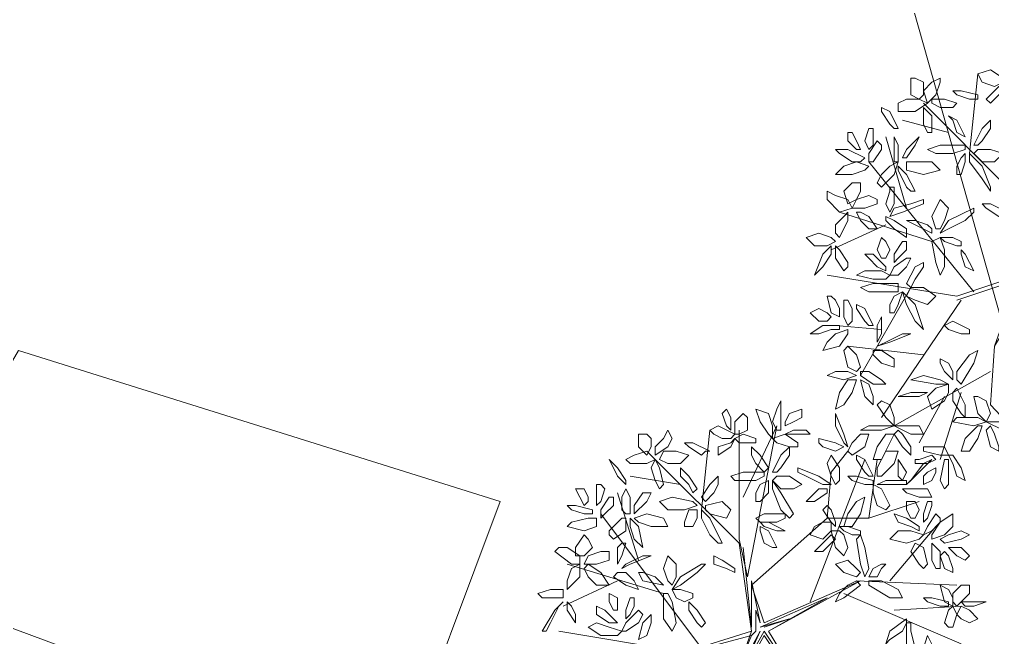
# Model space of a CAD drawing. Header units: millimetres. Extents: x 2576 to 2719, y 1757 to 1977.
# Drawn here: x 2660.46 to 2667.02, y 1831.83 to 1835.99 of the extents above; entities that cross this region are included whole.
import ezdxf

# ---------------------------------------------------------------- set-up
doc = ezdxf.new("R2010")
doc.units = ezdxf.units.MM
doc.layers.add('PDF_0', color=7, linetype='Continuous')
doc.layers.add('PDF_CVL_CUADCON_TIT', color=7, linetype='Continuous')

msp = doc.modelspace()

# ---------------------------------------------------------------- linework, layer by layer
at = {"layer": 'PDF_0', "lineweight": 9}
for points in [[(2667.0376, 1835.5423), (2666.9529, 1835.5705), (2666.9247, 1835.627), (2667.0094, 1835.6552), (2667.0941, 1835.5987), (2667.0941, 1835.5705)], [(2666.5576, 1835.5705), (2666.5576, 1835.4858), (2666.5293, 1835.4575), (2666.4728, 1835.4858), (2666.4728, 1835.5987), (2666.5011, 1835.5987)], [(2666.6705, 1835.5987), (2666.6705, 1835.5705), (2666.6423, 1835.4858), (2666.5858, 1835.4293), (2666.5576, 1835.514), (2666.614, 1835.5705)], [(2666.8682, 1835.4575), (2666.7835, 1835.4858), (2666.7552, 1835.514), (2666.8117, 1835.514), (2666.9247, 1835.4858), (2666.9247, 1835.4575)], [(2667.0094, 1835.4858), (2667.0659, 1835.5423), (2667.0941, 1835.5423), (2667.0659, 1835.4858), (2667.0094, 1835.4293), (2666.9812, 1835.4575)], [(2666.4446, 1835.4575), (2666.5293, 1835.4575), (2666.5858, 1835.4293), (2666.5011, 1835.3728), (2666.3881, 1835.3728), (2666.3881, 1835.4293)], [(2666.614, 1835.4293), (2666.614, 1835.4575), (2666.6988, 1835.4575), (2666.7835, 1835.4293), (2666.7552, 1835.4011), (2666.6705, 1835.4011)], [(2666.3316, 1835.2881), (2666.2752, 1835.3728), (2666.2752, 1835.4011), (2666.3316, 1835.3728), (2666.3881, 1835.2599), (2666.3599, 1835.2599)], [(2666.5576, 1835.2881), (2666.5576, 1835.3728), (2666.5576, 1835.4011), (2666.614, 1835.3446), (2666.614, 1835.2316), (2666.5858, 1835.2316)], [(2666.7835, 1835.2316), (2666.84, 1835.2034), (2666.7835, 1835.3163), (2666.727, 1835.3446), (2666.7552, 1835.3163)], [(2666.9529, 1835.1751), (2667.0094, 1835.2599), (2667.0094, 1835.3163), (2666.9529, 1835.2599), (2666.8964, 1835.1469), (2666.9247, 1835.1469)], [(2666.2187, 1835.2034), (2666.2187, 1835.1469), (2666.1904, 1835.1187), (2666.1622, 1835.1751), (2666.1904, 1835.2599), (2666.2187, 1835.2599)], [(2666.134, 1835.1187), (2666.1057, 1835.1187), (2666.0492, 1835.1751), (2666.0492, 1835.2316), (2666.0775, 1835.2316), (2666.1057, 1835.1751)], [(2666.3599, 1835.0904), (2666.3599, 1835.1751), (2666.3599, 1835.2034), (2666.3881, 1835.1469), (2666.3881, 1835.0339), (2666.3599, 1835.0339)], [(2666.4446, 1835.1187), (2666.5011, 1835.1751), (2666.5293, 1835.2034), (2666.5011, 1835.1469), (2666.4446, 1835.0622), (2666.4164, 1835.0622)], [(2666.0775, 1835.0339), (2665.9928, 1835.0904), (2665.9645, 1835.1187), (2666.0492, 1835.1187), (2666.1622, 1835.0622), (2666.134, 1835.0339)], [(2666.2752, 1835.1187), (2666.2187, 1835.0339), (2666.1904, 1835.0339), (2666.1904, 1835.0904), (2666.2469, 1835.1751), (2666.2752, 1835.1469)], [(2666.7552, 1835.0904), (2666.6423, 1835.0904), (2666.5858, 1835.1187), (2666.6705, 1835.1469), (2666.84, 1835.1469), (2666.84, 1835.1187)], [(2666.8964, 1835.0904), (2666.9247, 1835.1187), (2667.0094, 1835.1187), (2667.0941, 1835.0904), (2667.0376, 1835.0339), (2666.9529, 1835.0339)], [(2666.7835, 1834.9492), (2666.8117, 1834.9492), (2666.84, 1835.0339), (2666.84, 1835.0904), (2666.8117, 1835.0622), (2666.7835, 1835.0057)], [(2666.9529, 1834.921), (2666.8682, 1835.0339), (2666.8682, 1835.0904), (2666.9529, 1835.0057), (2667.0094, 1834.8645), (2667.0094, 1834.8363)], [(2666.1904, 1835.0057), (2666.1622, 1834.9775), (2666.0775, 1834.9492), (2665.9645, 1834.9492), (2666.021, 1835.0057), (2666.1057, 1835.0339)], [(2666.2752, 1834.9492), (2666.3316, 1835.0057), (2666.3881, 1835.0339), (2666.3599, 1834.9492), (2666.2752, 1834.8645), (2666.2469, 1834.8927)], [(2666.4446, 1834.8645), (2666.3881, 1834.9775), (2666.3881, 1835.0057), (2666.4446, 1834.9492), (2666.5011, 1834.8363), (2666.4728, 1834.8363)], [(2666.4446, 1835.0339), (2666.4446, 1834.9775), (2666.5576, 1834.9492), (2666.6705, 1834.9775), (2666.614, 1835.0339), (2666.5011, 1835.0339)], [(2666.134, 1834.8363), (2666.1057, 1834.7798), (2666.0492, 1834.7515), (2666.021, 1834.8363), (2666.0775, 1834.8927), (2666.134, 1834.8927)], [(2666.3316, 1834.8363), (2666.3034, 1834.7515), (2666.3316, 1834.6951), (2666.3599, 1834.7515), (2666.3599, 1834.8645), (2666.3316, 1834.8645)], [(2665.9645, 1834.808), (2666.0492, 1834.7798), (2666.0775, 1834.7233), (2665.9928, 1834.6951), (2665.908, 1834.7798), (2665.908, 1834.8363)], [(2666.2469, 1834.7798), (2666.2469, 1834.7515), (2666.1622, 1834.7233), (2666.0775, 1834.7233), (2666.1057, 1834.7798), (2666.1904, 1834.808)], [(2666.4728, 1834.7515), (2666.3599, 1834.7233), (2666.3316, 1834.6668), (2666.4164, 1834.6951), (2666.5576, 1834.7515), (2666.5576, 1834.7798)], [(2666.6705, 1834.5821), (2666.6423, 1834.5821), (2666.614, 1834.6668), (2666.6705, 1834.7798), (2666.727, 1834.7233), (2666.6988, 1834.6386)], [(2666.84, 1834.6386), (2666.727, 1834.5821), (2666.6705, 1834.5539), (2666.727, 1834.6386), (2666.8964, 1834.7233), (2666.8964, 1834.6951)], [(2667.0659, 1834.6668), (2666.9812, 1834.7233), (2666.9529, 1834.7515), (2667.0094, 1834.7515), (2667.1223, 1834.6951), (2667.0941, 1834.6668)], [(2665.9645, 1834.6103), (2666.021, 1834.6668), (2666.0492, 1834.6951), (2666.0492, 1834.6386), (2665.9928, 1834.5256), (2665.9645, 1834.5539)], [(2666.1057, 1834.6951), (2666.134, 1834.6951), (2666.1904, 1834.6668), (2666.2469, 1834.5821), (2666.1904, 1834.5821), (2666.134, 1834.6386)], [(2666.3034, 1834.6668), (2666.3034, 1834.6386), (2666.3599, 1834.5821), (2666.4446, 1834.5256), (2666.4446, 1834.5821), (2666.3599, 1834.6386)], [(2666.5858, 1834.6103), (2666.5011, 1834.6386), (2666.4446, 1834.6386), (2666.5011, 1834.6103), (2666.614, 1834.5539), (2666.614, 1834.5821)], [(2665.9645, 1834.4974), (2665.9363, 1834.5256), (2665.8516, 1834.5539), (2665.7668, 1834.5256), (2665.8233, 1834.4691), (2665.908, 1834.4691)], [(2666.3034, 1834.3844), (2666.2752, 1834.3844), (2666.2469, 1834.4409), (2666.2752, 1834.5256), (2666.3034, 1834.4974), (2666.3316, 1834.4409)], [(2666.6988, 1834.4409), (2666.6988, 1834.3279), (2666.6705, 1834.2715), (2666.6423, 1834.3562), (2666.614, 1834.4974), (2666.6705, 1834.5256)], [(2666.8117, 1834.4691), (2666.8117, 1834.4974), (2666.7552, 1834.5256), (2666.6705, 1834.5256), (2666.6988, 1834.4974), (2666.7835, 1834.4691)], [(2665.8798, 1834.3279), (2665.8233, 1834.2715), (2665.8798, 1834.4127), (2665.9363, 1834.4691), (2665.9363, 1834.4127)], [(2666.0492, 1834.3562), (2665.9928, 1834.4409), (2665.9645, 1834.4691), (2665.9645, 1834.3844), (2666.021, 1834.2997), (2666.0492, 1834.3279)], [(2666.4446, 1834.4409), (2666.3881, 1834.3844), (2666.3599, 1834.3562), (2666.3599, 1834.4127), (2666.4164, 1834.4974), (2666.4446, 1834.4974)], [(2666.2469, 1834.3279), (2666.1904, 1834.3844), (2666.1622, 1834.4127), (2666.2187, 1834.4127), (2666.3034, 1834.3279), (2666.3034, 1834.2997)], [(2666.84, 1834.3279), (2666.8964, 1834.2997), (2666.84, 1834.4127), (2666.8117, 1834.4409), (2666.8117, 1834.4127)], [(2666.4446, 1834.3279), (2666.3881, 1834.2715), (2666.3316, 1834.2715), (2666.3599, 1834.3279), (2666.4446, 1834.3844), (2666.4728, 1834.3844)], [(2666.5011, 1834.2432), (2666.5576, 1834.3279), (2666.5576, 1834.3562), (2666.5011, 1834.3279), (2666.4446, 1834.215), (2666.4728, 1834.1867)], [(2666.3316, 1834.2715), (2666.3034, 1834.2432), (2666.2187, 1834.2432), (2666.1057, 1834.2715), (2666.1622, 1834.2997), (2666.2752, 1834.2997)], [(2666.3316, 1834.1585), (2666.1904, 1834.1585), (2666.134, 1834.1867), (2666.2187, 1834.215), (2666.3881, 1834.215), (2666.3881, 1834.1585)], [(2665.9645, 1834.102), (2665.9928, 1834.0455), (2665.9928, 1833.9891), (2665.9363, 1834.0173), (2665.908, 1834.1303), (2665.9363, 1834.1303)], [(2666.3316, 1834.0173), (2666.3599, 1834.0173), (2666.3881, 1834.0738), (2666.4164, 1834.1585), (2666.3599, 1834.1303), (2666.3316, 1834.0738)], [(2666.5011, 1833.9608), (2666.5576, 1833.9044), (2666.5011, 1834.0738), (2666.4164, 1834.1585), (2666.4446, 1834.0738)], [(2666.4446, 1834.1303), (2666.4728, 1834.1867), (2666.5576, 1834.1867), (2666.6423, 1834.1303), (2666.5858, 1834.0738), (2666.5011, 1834.102)], [(2666.0775, 1834.0455), (2666.0775, 1833.9608), (2666.0492, 1833.9326), (2666.021, 1833.9891), (2666.021, 1834.102), (2666.0492, 1834.102)], [(2666.1622, 1833.9608), (2666.1057, 1834.0455), (2666.1057, 1834.0738), (2666.1622, 1834.0455), (2666.2187, 1833.9326), (2666.1904, 1833.9326)], [(2665.9363, 1833.9891), (2665.908, 1833.9608), (2665.8516, 1833.9608), (2665.7951, 1834.0173), (2665.8516, 1834.0455), (2665.908, 1834.0173)], [(2665.9363, 1833.9044), (2665.8516, 1833.8761), (2665.7951, 1833.8761), (2665.8798, 1833.9326), (2665.9928, 1833.9326), (2665.9928, 1833.9044)], [(2666.2469, 1833.9326), (2666.2469, 1833.8479), (2666.2469, 1833.8196), (2666.2752, 1833.8761), (2666.2752, 1833.9608), (2666.2752, 1833.9891)], [(2666.8117, 1833.8761), (2666.727, 1833.9044), (2666.6988, 1833.9326), (2666.7552, 1833.9608), (2666.8682, 1833.9044), (2666.8682, 1833.8761)], [(2666.0492, 1833.9044), (2666.0492, 1833.8761), (2665.9928, 1833.7914), (2665.8798, 1833.7632), (2665.908, 1833.8196), (2665.9645, 1833.8761)], [(2666.4164, 1833.8761), (2666.4728, 1833.8761), (2666.3316, 1833.8196), (2666.2469, 1833.7914), (2666.3034, 1833.8196)], [(2666.1057, 1833.7349), (2666.134, 1833.6502), (2666.1057, 1833.622), (2666.0492, 1833.6502), (2666.021, 1833.7632), (2666.0492, 1833.7914)], [(2666.2187, 1833.7632), (2666.2187, 1833.7349), (2666.2752, 1833.6784), (2666.3599, 1833.6502), (2666.3599, 1833.7067), (2666.2752, 1833.7632)], [(2666.7835, 1833.622), (2666.8682, 1833.7349), (2666.9247, 1833.7632), (2666.8964, 1833.6784), (2666.8117, 1833.5372), (2666.7835, 1833.5655)], [(2666.6705, 1833.7067), (2666.6705, 1833.6784), (2666.6988, 1833.622), (2666.7552, 1833.5655), (2666.7552, 1833.622), (2666.727, 1833.6784)], [(2665.9645, 1833.622), (2665.908, 1833.5937), (2666.021, 1833.5655), (2666.1057, 1833.5937), (2666.0492, 1833.622)], [(2666.1904, 1833.622), (2666.2752, 1833.5655), (2666.3034, 1833.5372), (2666.2187, 1833.5372), (2666.134, 1833.5937), (2666.134, 1833.622)], [(2666.1057, 1833.5655), (2666.0492, 1833.5655), (2665.9928, 1833.4808), (2665.9645, 1833.3678), (2666.021, 1833.396), (2666.0775, 1833.4808)], [(2666.1904, 1833.5372), (2666.134, 1833.5655), (2666.1622, 1833.4525), (2666.2187, 1833.396), (2666.2187, 1833.4525)], [(2666.5576, 1833.5937), (2666.4728, 1833.5655), (2666.6423, 1833.5372), (2666.727, 1833.5372), (2666.6705, 1833.5655)], [(2666.5293, 1833.4525), (2666.5858, 1833.4808), (2666.4728, 1833.4808), (2666.3881, 1833.4525), (2666.4446, 1833.4525)], [(2666.727, 1833.5372), (2666.727, 1833.4808), (2666.6988, 1833.4243), (2666.614, 1833.3678), (2666.5858, 1833.4525), (2666.6423, 1833.509)], [(2666.7552, 1833.4243), (2666.8117, 1833.3396), (2666.84, 1833.3113), (2666.84, 1833.396), (2666.7835, 1833.509), (2666.7552, 1833.4808)], [(2665.5409, 1833.2831), (2665.5692, 1833.3678), (2665.5974, 1833.4243), (2665.5974, 1833.3396), (2665.5974, 1833.2266), (2665.5692, 1833.2266)], [(2666.3316, 1833.396), (2666.3599, 1833.3113), (2666.3599, 1833.2548), (2666.3034, 1833.3113), (2666.2469, 1833.396), (2666.2752, 1833.4243)], [(2666.9812, 1833.4243), (2667.0094, 1833.3396), (2666.9812, 1833.2831), (2666.9247, 1833.3396), (2666.8964, 1833.4525), (2666.9247, 1833.4525)], [(2665.2585, 1833.2266), (2665.2585, 1833.3113), (2665.2303, 1833.3678), (2665.2021, 1833.3396), (2665.2303, 1833.2548)], [(2665.5409, 1833.1701), (2665.5127, 1833.1984), (2665.4562, 1833.2831), (2665.428, 1833.3678), (2665.5127, 1833.3396), (2665.5409, 1833.2548)], [(2665.6256, 1833.2548), (2665.6256, 1833.2831), (2665.6539, 1833.3396), (2665.7386, 1833.3678), (2665.7386, 1833.3113), (2665.6821, 1833.2831)], [(2665.315, 1833.1984), (2665.2868, 1833.1984), (2665.2868, 1833.2831), (2665.3433, 1833.3396), (2665.3715, 1833.3113), (2665.3715, 1833.2266)], [(2665.9645, 1833.2548), (2665.9645, 1833.3396), (2666.021, 1833.1984), (2666.0492, 1833.1136), (2666.021, 1833.1419)], [(2666.84, 1833.3113), (2666.9247, 1833.3113), (2666.9812, 1833.2831), (2666.8964, 1833.2548), (2666.7552, 1833.2831), (2666.7835, 1833.3113)], [(2667.0659, 1833.2831), (2667.1223, 1833.2548), (2667.1506, 1833.1984), (2667.0941, 1833.2266), (2666.9812, 1833.2831), (2667.0094, 1833.2831)], [(2664.8349, 1833.2266), (2664.8632, 1833.1701), (2664.8349, 1833.1136), (2664.7502, 1833.0572), (2664.7502, 1833.1136), (2664.8067, 1833.1701)], [(2665.2021, 1833.1701), (2665.1456, 1833.1984), (2665.1173, 1833.2266), (2665.1738, 1833.2548), (2665.2868, 1833.1984), (2665.2585, 1833.1701)], [(2665.7386, 1833.1984), (2665.6539, 1833.1984), (2665.6256, 1833.1984), (2665.6821, 1833.2266), (2665.7668, 1833.2266), (2665.7951, 1833.1984)], [(2666.1904, 1833.2548), (2666.3034, 1833.2548), (2666.3599, 1833.2548), (2666.2752, 1833.2266), (2666.1622, 1833.2266), (2666.134, 1833.2266)], [(2666.4446, 1833.2548), (2666.5293, 1833.2548), (2666.5576, 1833.1984), (2666.4728, 1833.1984), (2666.3599, 1833.2548), (2666.3881, 1833.2548)], [(2666.4164, 1833.1984), (2666.4728, 1833.1136), (2666.4728, 1833.0572), (2666.4164, 1833.1136), (2666.3599, 1833.1984), (2666.3881, 1833.2266)], [(2666.9529, 1833.2548), (2666.9247, 1833.2548), (2666.84, 1833.1701), (2666.8117, 1833.0854), (2666.8682, 1833.0854), (2666.9247, 1833.1701)], [(2667.0376, 1833.1984), (2667.0659, 1833.1136), (2667.0659, 1833.0854), (2667.0094, 1833.1136), (2666.9812, 1833.2266), (2667.0094, 1833.2548)], [(2664.722, 1833.1701), (2664.722, 1833.1136), (2664.6937, 1833.0572), (2664.6373, 1833.1136), (2664.6373, 1833.1984), (2664.6937, 1833.1984)], [(2665.1738, 1833.1136), (2665.1738, 1833.0572), (2665.2585, 1833.1136), (2665.2868, 1833.1701), (2665.2585, 1833.1419)], [(2665.3997, 1833.1419), (2665.315, 1833.1419), (2665.2868, 1833.1701), (2665.3433, 1833.1984), (2665.428, 1833.1701), (2665.428, 1833.1419)], [(2665.6539, 1833.1136), (2665.5692, 1833.1419), (2665.5409, 1833.1701), (2665.6256, 1833.1984), (2665.7104, 1833.1419), (2665.7104, 1833.1136)], [(2665.8798, 1833.1136), (2665.9645, 1833.0854), (2666.021, 1833.1136), (2665.9645, 1833.1419), (2665.8516, 1833.1701), (2665.8516, 1833.1419)], [(2666.0492, 1833.0854), (2666.0775, 1833.0572), (2666.1622, 1833.1136), (2666.1904, 1833.1984), (2666.134, 1833.1984), (2666.0775, 1833.1419)], [(2666.3599, 1833.1984), (2666.3034, 1833.1984), (2666.2469, 1833.1136), (2666.2187, 1833.0289), (2666.2752, 1833.0289), (2666.3316, 1833.1419)], [(2664.609, 1833.0572), (2664.6937, 1833.0854), (2664.7502, 1833.0289), (2664.6937, 1833.0007), (2664.5808, 1833.0007), (2664.5525, 1833.0289)], [(2664.7785, 1833.0289), (2664.8067, 1833.0854), (2664.8914, 1833.0854), (2664.9761, 1833.0572), (2664.9197, 1833.0007), (2664.8349, 1833.0007)], [(2665.0609, 1833.0572), (2664.9761, 1833.1136), (2664.9479, 1833.1419), (2665.0044, 1833.1419), (2665.1173, 1833.0854), (2665.0891, 1833.0854)], [(2665.428, 1833.0007), (2665.3997, 1833.0572), (2665.3997, 1833.1136), (2665.4562, 1833.0572), (2665.5127, 1832.9724), (2665.4844, 1832.9442)], [(2665.5974, 1832.9724), (2665.6539, 1833.0572), (2665.6539, 1833.1136), (2665.5974, 1833.0572), (2665.5409, 1832.9442), (2665.5692, 1832.9442)], [(2666.2469, 1832.916), (2666.2752, 1832.916), (2666.3599, 1833.0007), (2666.3881, 1833.0854), (2666.3034, 1833.0854), (2666.2469, 1832.9724)], [(2666.614, 1833.1136), (2666.6988, 1833.1136), (2666.727, 1833.0572), (2666.6705, 1833.0572), (2666.5576, 1833.0854), (2666.5576, 1833.1136)], [(2664.4961, 1832.916), (2664.4678, 1832.9724), (2664.4396, 1833.0289), (2664.4961, 1832.9724), (2664.5525, 1832.8877), (2664.5525, 1832.8595)], [(2664.7502, 1832.8877), (2664.722, 1832.9724), (2664.7502, 1833.0289), (2664.7785, 1832.9724), (2664.8067, 1832.8595), (2664.7785, 1832.8312)], [(2665.9645, 1832.8595), (2665.9928, 1832.8877), (2665.9928, 1832.9724), (2665.9363, 1833.0572), (2665.908, 1833.0007), (2665.9363, 1832.916)], [(2666.1622, 1832.9442), (2666.1057, 1833.0289), (2666.1057, 1833.0572), (2666.1622, 1833.0289), (2666.2187, 1832.916), (2666.1904, 1832.916)], [(2666.3881, 1832.9724), (2666.3881, 1833.0289), (2666.4446, 1832.9442), (2666.4164, 1832.8877), (2666.3881, 1832.916)], [(2666.5576, 1833.0007), (2666.614, 1833.0289), (2666.5011, 1832.916), (2666.4446, 1832.8595), (2666.4728, 1832.8877)], [(2666.5293, 1833.0289), (2666.614, 1833.0572), (2666.6423, 1833.0289), (2666.5858, 1833.0007), (2666.5011, 1833.0007), (2666.5011, 1833.0289)], [(2666.727, 1832.9724), (2666.727, 1832.8595), (2666.6988, 1832.8312), (2666.6705, 1832.8877), (2666.6988, 1833.0289), (2666.727, 1833.0289)], [(2666.727, 1833.0572), (2666.7552, 1833.0572), (2666.8117, 1832.9724), (2666.84, 1832.8877), (2666.7835, 1832.916), (2666.7552, 1833.0007)], [(2664.9761, 1832.8595), (2664.9197, 1832.916), (2664.9197, 1832.9724), (2664.9761, 1832.916), (2665.0326, 1832.8312), (2665.0044, 1832.803)], [(2665.7668, 1832.916), (2665.8798, 1832.8595), (2665.9363, 1832.8595), (2665.8516, 1832.916), (2665.7104, 1832.9724), (2665.7104, 1832.9442)], [(2666.6423, 1832.9724), (2666.6423, 1832.9442), (2666.614, 1832.8877), (2666.5576, 1832.8595), (2666.5576, 1832.916), (2666.5858, 1832.9442)], [(2665.1456, 1832.803), (2665.1738, 1832.8595), (2665.1738, 1832.916), (2665.1173, 1832.8595), (2665.0609, 1832.7748), (2665.0891, 1832.7465)], [(2665.428, 1832.8877), (2665.2868, 1832.8877), (2665.2585, 1832.916), (2665.3433, 1832.9442), (2665.4844, 1832.9442), (2665.4844, 1832.916)], [(2665.428, 1832.7465), (2665.4562, 1832.7465), (2665.5127, 1832.803), (2665.5127, 1832.8877), (2665.4562, 1832.8595), (2665.428, 1832.803)], [(2665.5409, 1832.8877), (2665.5692, 1832.916), (2665.6539, 1832.916), (2665.7386, 1832.8595), (2665.6821, 1832.8312), (2665.5974, 1832.8312)], [(2665.5974, 1832.69), (2665.5409, 1832.8312), (2665.5409, 1832.8877), (2665.5974, 1832.803), (2665.6821, 1832.6618), (2665.6539, 1832.6336)], [(2666.1622, 1832.8595), (2666.0775, 1832.8877), (2666.0492, 1832.916), (2666.1057, 1832.916), (2666.2187, 1832.8877), (2666.2187, 1832.8595)], [(2666.3881, 1832.8595), (2666.2752, 1832.8595), (2666.2469, 1832.8595), (2666.3034, 1832.8877), (2666.4446, 1832.8877), (2666.4446, 1832.8595)], [(2664.2984, 1832.7465), (2664.2701, 1832.7183), (2664.2419, 1832.7748), (2664.2137, 1832.8312), (2664.2701, 1832.8312), (2664.2984, 1832.7748)], [(2664.4113, 1832.8312), (2664.3831, 1832.7465), (2664.3549, 1832.7183), (2664.3549, 1832.7748), (2664.3549, 1832.8595), (2664.3831, 1832.8595)], [(2664.5243, 1832.69), (2664.5243, 1832.7748), (2664.5525, 1832.8312), (2664.5808, 1832.7748), (2664.5808, 1832.6618), (2664.5525, 1832.6618)], [(2665.8233, 1832.7465), (2665.908, 1832.803), (2665.908, 1832.8312), (2665.8516, 1832.8312), (2665.7668, 1832.7465), (2665.7951, 1832.7465)], [(2666.2469, 1832.7183), (2666.2187, 1832.803), (2666.2187, 1832.8595), (2666.2752, 1832.8312), (2666.3316, 1832.7183), (2666.3034, 1832.69)], [(2666.4164, 1832.8312), (2666.4446, 1832.803), (2666.5293, 1832.7748), (2666.614, 1832.7748), (2666.5858, 1832.8312), (2666.5011, 1832.8312)], [(2664.4678, 1832.7183), (2664.4113, 1832.6618), (2664.3831, 1832.6336), (2664.3831, 1832.69), (2664.4396, 1832.7748), (2664.4678, 1832.7748)], [(2664.609, 1832.7183), (2664.609, 1832.6618), (2664.6937, 1832.7465), (2664.722, 1832.803), (2664.6655, 1832.803)], [(2664.9479, 1832.69), (2664.8349, 1832.69), (2664.7785, 1832.7465), (2664.8632, 1832.7748), (2665.0044, 1832.7465), (2665.0326, 1832.7183)], [(2666.021, 1832.5771), (2666.0775, 1832.5771), (2666.134, 1832.6618), (2666.1622, 1832.7748), (2666.1057, 1832.7465), (2666.0492, 1832.6618)], [(2664.2701, 1832.6618), (2664.1854, 1832.69), (2664.1572, 1832.7183), (2664.2137, 1832.7183), (2664.3266, 1832.69), (2664.3266, 1832.6618)], [(2664.9479, 1832.5771), (2665.0044, 1832.5771), (2665.0326, 1832.6336), (2665.0326, 1832.69), (2664.9761, 1832.69), (2664.9479, 1832.6053)], [(2665.1173, 1832.5206), (2665.0609, 1832.6336), (2665.0609, 1832.69), (2665.1173, 1832.6336), (2665.2021, 1832.4641), (2665.1738, 1832.4641)], [(2665.0891, 1832.69), (2665.0891, 1832.7183), (2665.2021, 1832.7465), (2665.2585, 1832.69), (2665.2303, 1832.6336), (2665.1173, 1832.6618)], [(2665.9363, 1832.69), (2665.9645, 1832.6053), (2665.9645, 1832.5771), (2665.9363, 1832.6053), (2665.8798, 1832.69), (2665.908, 1832.7183)], [(2666.5011, 1832.6336), (2666.4728, 1832.6336), (2666.4446, 1832.69), (2666.4446, 1832.7465), (2666.5011, 1832.7465), (2666.5293, 1832.69)], [(2666.614, 1832.7183), (2666.5858, 1832.6336), (2666.5576, 1832.6053), (2666.5576, 1832.6618), (2666.5858, 1832.7465), (2666.614, 1832.7465)], [(2664.3549, 1832.6336), (2664.3549, 1832.5771), (2664.2701, 1832.5488), (2664.1572, 1832.5771), (2664.1854, 1832.6053), (2664.2984, 1832.6336)], [(2664.4396, 1832.5488), (2664.5243, 1832.6336), (2664.5525, 1832.6336), (2664.5525, 1832.5488), (2664.4678, 1832.4924), (2664.4396, 1832.5206)], [(2664.609, 1832.4924), (2664.6655, 1832.4359), (2664.6373, 1832.5771), (2664.5808, 1832.6336), (2664.5808, 1832.5771)], [(2664.609, 1832.6336), (2664.6373, 1832.6053), (2664.722, 1832.5771), (2664.8349, 1832.5771), (2664.8067, 1832.6336), (2664.6937, 1832.6618)], [(2665.5692, 1832.6053), (2665.4562, 1832.6053), (2665.428, 1832.6336), (2665.4844, 1832.6618), (2665.6256, 1832.6618), (2665.6256, 1832.6336)], [(2666.4728, 1832.5771), (2666.3881, 1832.6053), (2666.3599, 1832.6618), (2666.4446, 1832.6336), (2666.5293, 1832.5771), (2666.5293, 1832.5488)], [(2666.6705, 1832.6053), (2666.614, 1832.5488), (2666.5576, 1832.5206), (2666.5858, 1832.5771), (2666.6423, 1832.6618), (2666.6705, 1832.6336)], [(2666.614, 1832.4924), (2666.614, 1832.5206), (2666.6705, 1832.6053), (2666.7552, 1832.6618), (2666.7552, 1832.5771), (2666.6988, 1832.5206)], [(2665.5692, 1832.5488), (2665.6256, 1832.5488), (2665.5127, 1832.6053), (2665.4562, 1832.6053), (2665.4844, 1832.5771)], [(2665.4844, 1832.4641), (2665.4562, 1832.5488), (2665.4562, 1832.5771), (2665.5127, 1832.5488), (2665.5692, 1832.4359), (2665.5409, 1832.4359)], [(2665.9363, 1832.6053), (2665.9363, 1832.5488), (2665.8798, 1832.4924), (2665.7951, 1832.5206), (2665.8233, 1832.5771), (2665.8798, 1832.6053)], [(2666.0775, 1832.5206), (2666.021, 1832.5488), (2665.9928, 1832.5771), (2666.0492, 1832.5771), (2666.134, 1832.5488), (2666.134, 1832.5206)], [(2664.3266, 1832.4359), (2664.2701, 1832.3794), (2664.2137, 1832.3794), (2664.2137, 1832.4359), (2664.2701, 1832.5206), (2664.2984, 1832.4924)], [(2665.9645, 1832.4924), (2665.9363, 1832.5206), (2665.8798, 1832.4641), (2665.8233, 1832.4077), (2665.8798, 1832.4077), (2665.9363, 1832.4641)], [(2666.021, 1832.5206), (2666.0492, 1832.4359), (2666.021, 1832.3794), (2665.9645, 1832.4359), (2665.9363, 1832.5488), (2665.9928, 1832.5488)], [(2666.1622, 1832.4359), (2666.1904, 1832.2947), (2666.1622, 1832.2382), (2666.134, 1832.3229), (2666.1057, 1832.4924), (2666.134, 1832.5206)], [(2666.5576, 1832.5206), (2666.5293, 1832.4924), (2666.4446, 1832.4641), (2666.3316, 1832.4924), (2666.3881, 1832.5488), (2666.4728, 1832.5488)], [(2666.727, 1832.5206), (2666.8117, 1832.5488), (2666.8682, 1832.5206), (2666.8117, 1832.4924), (2666.6988, 1832.4641), (2666.6705, 1832.4924)], [(2664.1572, 1832.4359), (2664.2419, 1832.3794), (2664.2419, 1832.3229), (2664.1854, 1832.3229), (2664.0725, 1832.4077), (2664.1007, 1832.4359)], [(2664.4961, 1832.4359), (2664.4961, 1832.3512), (2664.4961, 1832.3229), (2664.5243, 1832.3794), (2664.5525, 1832.4641), (2664.5243, 1832.4641)], [(2666.5293, 1832.3229), (2666.4728, 1832.4077), (2666.5011, 1832.4641), (2666.5576, 1832.4359), (2666.5858, 1832.3229), (2666.5576, 1832.2947)], [(2666.614, 1832.3512), (2666.614, 1832.4359), (2666.614, 1832.4641), (2666.6705, 1832.4077), (2666.6705, 1832.2947), (2666.6423, 1832.2947)], [(2666.727, 1832.4359), (2666.7552, 1832.4359), (2666.8117, 1832.4359), (2666.8682, 1832.3794), (2666.84, 1832.3512), (2666.7835, 1832.3794)], [(2664.4396, 1832.4077), (2664.4396, 1832.3512), (2664.3549, 1832.3229), (2664.2701, 1832.3229), (2664.2984, 1832.3794), (2664.3831, 1832.4077)], [(2664.6655, 1832.3794), (2664.722, 1832.3794), (2664.5808, 1832.3229), (2664.5243, 1832.2947), (2664.5525, 1832.3229)], [(2664.8632, 1832.1817), (2664.8349, 1832.21), (2664.8067, 1832.2947), (2664.8349, 1832.3794), (2664.8914, 1832.3229), (2664.8914, 1832.2382)], [(2665.2303, 1832.2947), (2665.1456, 1832.3229), (2665.1456, 1832.3794), (2665.2021, 1832.3512), (2665.2868, 1832.2947), (2665.2868, 1832.2665)], [(2666.6988, 1832.2947), (2666.6705, 1832.3794), (2666.6988, 1832.4077), (2666.727, 1832.3794), (2666.7552, 1832.2947), (2666.7552, 1832.2665)], [(2664.1572, 1832.21), (2664.1572, 1832.1535), (2664.2419, 1832.2382), (2664.2419, 1832.3229), (2664.1854, 1832.2947)], [(2664.2701, 1832.2947), (2664.2984, 1832.3229), (2664.3831, 1832.2665), (2664.4396, 1832.1817), (2664.3549, 1832.1817), (2664.2984, 1832.2382)], [(2665.0326, 1832.2665), (2664.9197, 1832.1817), (2664.8632, 1832.1535), (2664.9197, 1832.2382), (2665.0609, 1832.3229), (2665.0891, 1832.3229)], [(2666.134, 1832.2665), (2666.1057, 1832.2382), (2666.021, 1832.2665), (2665.9645, 1832.3229), (2666.0492, 1832.3512), (2666.1057, 1832.2947)], [(2666.3034, 1832.3229), (2666.2752, 1832.3229), (2666.2187, 1832.2947), (2666.1904, 1832.2382), (2666.2469, 1832.2382), (2666.2752, 1832.2947)], [(2664.4961, 1832.2665), (2664.4678, 1832.2382), (2664.5525, 1832.1817), (2664.6373, 1832.1535), (2664.609, 1832.21), (2664.5525, 1832.2665)], [(2664.7502, 1832.2382), (2664.8067, 1832.1817), (2664.6655, 1832.21), (2664.6373, 1832.2665), (2664.6655, 1832.2665)], [(2666.0492, 1832.1817), (2665.9928, 1832.1253), (2665.9645, 1832.0688), (2666.021, 1832.097), (2666.134, 1832.1817), (2666.1057, 1832.21)], [(2666.2752, 1832.21), (2666.3881, 1832.1535), (2666.4164, 1832.097), (2666.3316, 1832.097), (2666.1904, 1832.1817), (2666.1904, 1832.21)], [(2666.727, 1832.1535), (2666.6705, 1832.1817), (2666.6988, 1832.0688), (2666.7552, 1832.0405), (2666.7552, 1832.097)], [(2666.7552, 1832.1253), (2666.8117, 1832.1817), (2666.8682, 1832.1817), (2666.8682, 1832.1253), (2666.7835, 1832.0405), (2666.7552, 1832.0688)], [(2664.1289, 1832.097), (2664.1289, 1832.1535), (2664.0442, 1832.1535), (2663.9595, 1832.1253), (2663.9877, 1832.097), (2664.0725, 1832.097)], [(2664.4961, 1832.0123), (2664.4678, 1832.0123), (2664.4396, 1832.0688), (2664.4396, 1832.1253), (2664.4961, 1832.097), (2664.4961, 1832.0405)], [(2664.609, 1832.0405), (2664.5808, 1831.9841), (2664.5525, 1831.9558), (2664.5525, 1832.0123), (2664.5808, 1832.097), (2664.609, 1832.097)], [(2664.8632, 1832.0688), (2664.8914, 1831.9276), (2664.8632, 1831.8711), (2664.8067, 1831.9558), (2664.8067, 1832.1253), (2664.8349, 1832.1253)], [(2665.0044, 1832.097), (2665.0044, 1832.1253), (2664.9197, 1832.1535), (2664.8632, 1832.1535), (2664.8914, 1832.097), (2664.9479, 1832.0688)], [(2666.6705, 1832.0405), (2666.5858, 1832.0688), (2666.5576, 1832.097), (2666.614, 1832.097), (2666.727, 1832.0688), (2666.727, 1832.0405)], [(2664.0442, 1831.9276), (2664.1007, 1832.0405), (2664.1289, 1832.0688), (2664.0725, 1832.0123), (2663.9877, 1831.8711), (2664.016, 1831.8711)], [(2664.2137, 1831.9841), (2664.2137, 1831.9276), (2664.1572, 1832.0123), (2664.1572, 1832.0688), (2664.1854, 1832.0405)], [(2664.4396, 1831.9276), (2664.4961, 1831.9276), (2664.4113, 1832.0123), (2664.3549, 1832.0405), (2664.3549, 1831.9841)], [(2665.0326, 1831.9276), (2664.9761, 1832.0123), (2664.9761, 1832.0688), (2665.0326, 1832.0123), (2665.0891, 1831.9276), (2665.0609, 1831.8993)], [(2666.6988, 1831.9276), (2666.727, 1832.0123), (2666.7552, 1832.0405), (2666.7835, 1831.9841), (2666.7552, 1831.8993), (2666.727, 1831.8993)], [(2666.7835, 1831.9841), (2666.8117, 1832.0405), (2666.8682, 1832.0123), (2666.9247, 1831.9558), (2666.8682, 1831.9276), (2666.8117, 1831.9558)], [(2666.8117, 1832.0688), (2666.84, 1832.0405), (2666.8964, 1832.0405), (2666.9812, 1832.0688), (2666.9247, 1832.0688), (2666.8682, 1832.0688)], [(2664.6373, 1831.9276), (2664.5525, 1831.8711), (2664.5243, 1831.8711), (2664.5525, 1831.9276), (2664.6373, 1832.0123), (2664.6655, 1831.9841)], [(2664.6937, 1831.8429), (2664.6373, 1831.8146), (2664.6655, 1831.9276), (2664.722, 1831.9841), (2664.722, 1831.9276)], [(2664.5243, 1831.8711), (2664.4961, 1831.8429), (2664.3831, 1831.8429), (2664.2984, 1831.8993), (2664.3549, 1831.9276), (2664.4396, 1831.8993)], [(2666.4164, 1831.8711), (2666.3316, 1831.8146), (2666.3034, 1831.7864), (2666.3316, 1831.8711), (2666.4446, 1831.9558), (2666.4446, 1831.9276)], [(2666.4728, 1831.8711), (2666.5011, 1831.7581), (2666.4728, 1831.7299), (2666.4446, 1831.7864), (2666.4446, 1831.9276), (2666.4728, 1831.9276)], [(2666.614, 1831.6169), (2666.6423, 1831.6452), (2666.6423, 1831.7299), (2666.5858, 1831.8429), (2666.5576, 1831.7581), (2666.5858, 1831.6734)]]:
    msp.add_lwpolyline(points, close=True, dxfattribs=at)
for points in [[(2666.8682, 1835.0904), (2666.9247, 1835.627)], [(2667.2071, 1834.2715), (2667.1223, 1834.8645), (2666.5576, 1835.4293)], [(2666.727, 1835.2316), (2666.4164, 1835.3163)], [(2666.4446, 1834.7233), (2666.3034, 1835.2034)], [(2666.8964, 1834.1585), (2666.1904, 1835.0339)], [(2666.614, 1834.4974), (2665.9928, 1834.6951)], [(2666.3034, 1834.6103), (2665.9363, 1834.4409)], [(2668.3084, 1833.3396), (2668.026, 1833.4243), (2667.8566, 1833.6784), (2667.6307, 1833.7349), (2667.2918, 1834.215), (2667.0376, 1833.7914), (2667.2071, 1834.2715), (2666.7835, 1834.1303), (2665.908, 1834.2715)], [(2667.2071, 1834.2432), (2666.7835, 1834.102)], [(2666.4728, 1834.1867), (2666.134, 1833.5937)], [(2666.8117, 1834.102), (2666.2752, 1833.3113)], [(2666.2752, 1833.9044), (2665.9645, 1833.9326)], [(2666.5576, 1833.7349), (2666.0492, 1833.7914)], [(2667.0376, 1833.7914), (2667.0094, 1833.396), (2667.4612, 1832.916)], [(2667.0094, 1833.622), (2666.3599, 1833.2548)], [(2666.8117, 1833.4808), (2666.6705, 1833.0289)], [(2666.6988, 1833.4525), (2666.5293, 1833.1419)], [(2665.0609, 1832.69), (2665.1173, 1833.2266)], [(2665.3433, 1832.7748), (2665.5692, 1833.2548), (2665.3715, 1832.2382), (2665.315, 1832.4924), (2665.315, 1833.2266)], [(2666.2469, 1833.0289), (2666.1904, 1832.6336), (2665.908, 1832.6336), (2665.9363, 1832.9442), (2666.0492, 1833.0854)], [(2665.3997, 1831.8711), (2665.315, 1832.4641), (2664.7502, 1833.0289)], [(2665.7951, 1832.0688), (2666.1622, 1833.0289)], [(2664.9197, 1832.8595), (2664.5808, 1832.916)], [(2664.6373, 1832.3512), (2664.4961, 1832.803)], [(2666.1904, 1832.6336), (2666.5293, 1832.7465)], [(2665.0609, 1831.7581), (2664.3831, 1832.6618)], [(2665.908, 1832.6336), (2665.3997, 1832.1817), (2665.4844, 1831.9276), (2666.134, 1832.21), (2665.5127, 1831.8711), (2665.908, 1832.097), (2665.4562, 1831.8993), (2665.6539, 1831.9558), (2665.4844, 1831.8993)], [(2666.3316, 1832.21), (2666.6423, 1832.5771)], [(2665.3433, 1832.4359), (2665.3997, 1831.8993), (2665.3997, 1832.21), (2665.4562, 1831.9276), (2665.428, 1832.0123), (2665.428, 1831.8711), (2665.3997, 1831.8429)], [(2664.8067, 1832.1253), (2664.1572, 1832.3229)], [(2664.4961, 1832.21), (2664.1289, 1832.0405)], [(2666.1057, 1832.21), (2666.7835, 1832.1817)], [(2666.021, 1832.1253), (2666.8117, 1831.7864)], [(2666.3599, 1832.0123), (2666.8117, 1832.0405)], [(2666.5011, 1830.9674), (2666.2187, 1831.0239), (2666.0492, 1831.3063), (2665.8233, 1831.3345), (2665.4844, 1831.8429), (2665.2303, 1831.391), (2665.3997, 1831.8711), (2664.9479, 1831.7299), (2664.1007, 1831.8711)], [(2666.0492, 1831.3063), (2665.8233, 1831.3628), (2665.5127, 1831.8711), (2665.8233, 1831.3628), (2665.4844, 1831.8711), (2665.3433, 1831.6169), (2665.4562, 1831.8711), (2665.2585, 1831.504), (2665.3997, 1831.8429), (2664.9761, 1831.7299), (2664.4678, 1830.9392)]]:
    msp.add_lwpolyline(points, dxfattribs=at)
at = {"layer": 'PDF_0', "lineweight": 50}
msp.add_arc((2647.284, 1876.2215), 51.8339, 259.66735, 337.6648, dxfattribs=at)
at = {"layer": 'PDF_CVL_CUADCON_TIT', "lineweight": 9}
for points in [[(2673.3916, 1836.3612), (2672.742, 1837.8014), (2667.8283, 1850.3963), (2662.9711, 1848.5043), (2667.3483, 1833.0289)], [(2663.0558, 1830.9109), (2659.5541, 1832.21), (2660.4578, 1833.7632), (2663.7054, 1832.7465), (2663.0276, 1830.9392), (2659.8365, 1822.9474), (2655.9959, 1826.0255), (2657.6056, 1829.6402)]]:
    msp.add_lwpolyline(points, dxfattribs=at)

doc.saveas('drawing.dxf')
